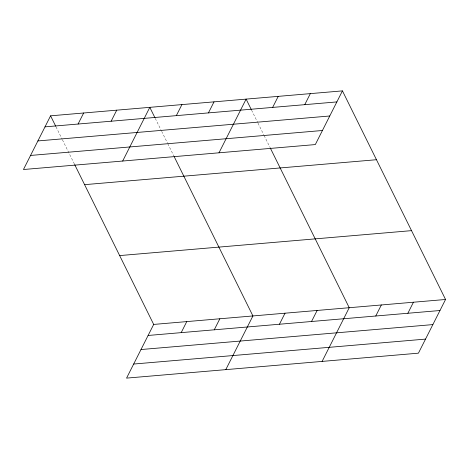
<?xml version="1.0" encoding="UTF-8"?>
<svg xmlns="http://www.w3.org/2000/svg" width="469" height="469" viewBox="0 0 469 469"><rect width="100%" height="100%" fill="white"/><g stroke="black" fill="none" stroke-linecap="round" stroke-linejoin="round"><path stroke-width="0.35" stroke-dasharray="2.35 1.76" d="M251.577 110.151L257.68 122.491M258.003 123.142L263.777 134.832M264.1 135.482L269.88 147.166M155.262 118.381L161.365 130.722M161.682 131.373L167.462 143.063M167.785 143.713L173.882 156.048M56.028 126.865L62.131 139.205M62.453 139.85L74.331 163.88"/><path stroke-width="0.7" d="M50.576 115.825L23.45 169.52L315.315 144.575L342.44 90.88L50.576 115.825L55.711 126.214M78.077 124.039L83.652 113M111.153 121.207L116.728 110.168M122.685 161.037L149.804 107.342L154.946 117.737M176.338 115.638L181.913 104.599M208.441 112.894L214.016 101.855M219 152.806L246.125 99.111L251.261 109.506M74.647 164.531L153.685 324.425L126.56 378.12L418.424 353.175L445.55 299.48L342.44 90.88M272.653 107.407L278.228 96.368M181.186 332.638L186.762 321.599M304.756 104.663L310.331 93.624M214.263 329.813L219.844 318.768M225.794 369.636L252.92 315.942L174.204 156.699M279.448 324.237L285.023 313.198M311.551 321.494L317.132 310.455M322.109 361.406L349.235 307.711L270.197 147.817M375.763 316.006L381.338 304.967M407.866 313.263L413.447 302.224M44.995 126.865L336.859 101.92M37.883 140.94L329.754 115.995M30.561 155.444L322.426 130.499M84.602 184.663L376.466 159.718M119.659 255.587L411.524 230.642M153.685 324.425L445.55 299.48M148.11 335.464L439.975 310.519M140.999 349.54L432.864 324.595M133.671 364.044L425.535 339.099"/></g></svg>
